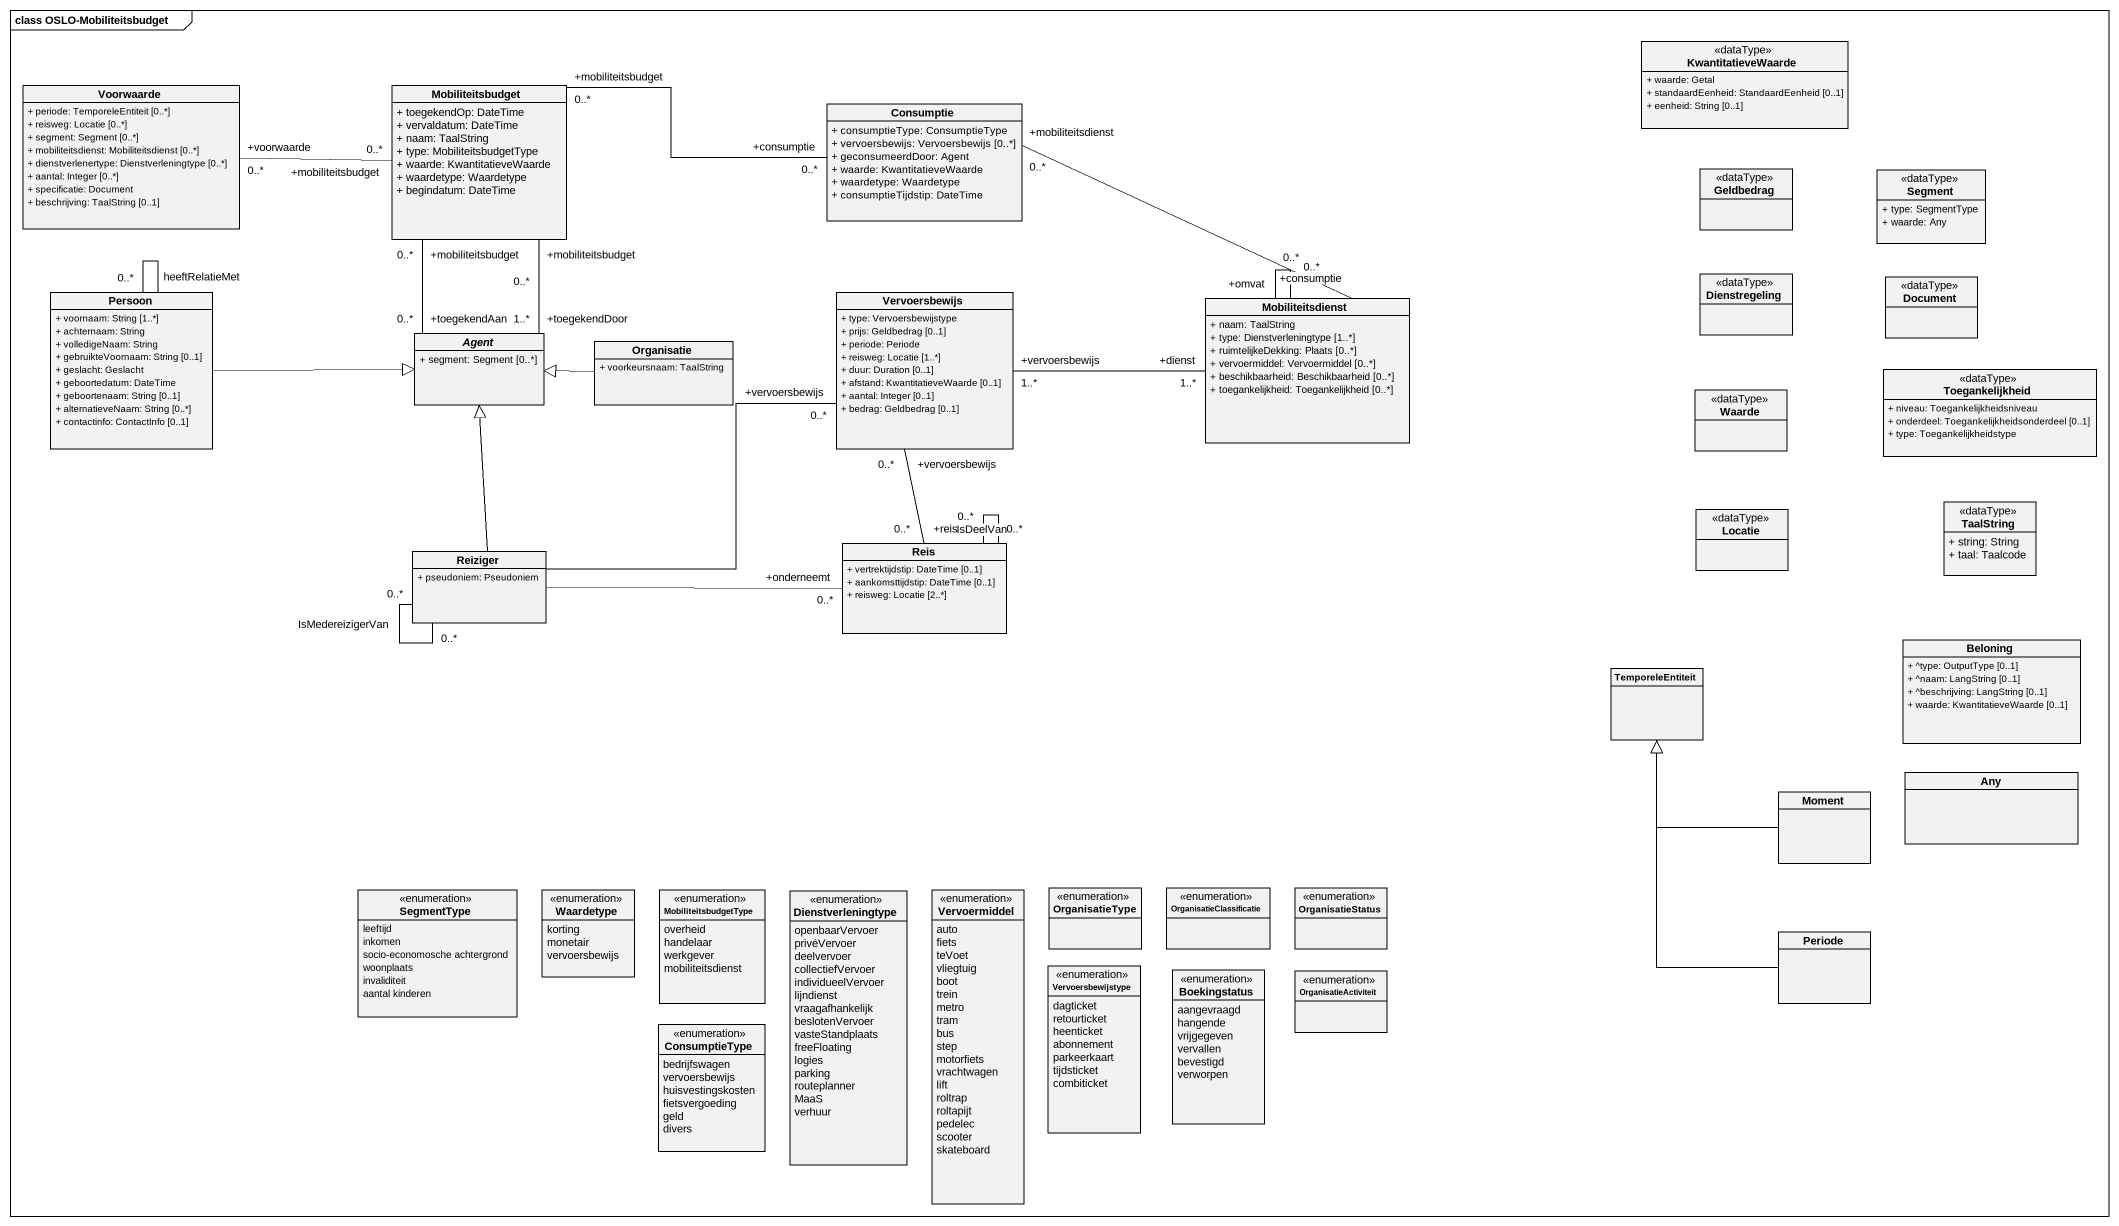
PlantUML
@startuml
mainframe class OSLO-Mobiliteitsbudget
hide circle
hide empty members
skinparam classAttributeIconSize 0
class KwantitatieveWaarde <<dataType>> {
  + waarde: Getal
  + standaardEenheid: StandaardEenheid [0..1]
  + eenheid: String [0..1]
}
class Voorwaarde {
  + periode: TemporeleEntiteit [0..*]
  + reisweg: Locatie [0..*]
  + segment: Segment [0..*]
  + mobiliteitsdienst: Mobiliteitsdienst [0..*]
  + dienstverlenertype: Dienstverleningtype [0..*]
  + aantal: Integer [0..*]
  + specificatie: Document
  + beschrijving: TaalString [0..1]
}
class Mobiliteitsbudget {
  + toegekendOp: DateTime
  + vervaldatum: DateTime
  + naam: TaalString
  + type: MobiliteitsbudgetType
  + waarde: KwantitatieveWaarde
  + waardetype: Waardetype
  + begindatum: DateTime
}
class Consumptie {
  + consumptieType: ConsumptieType
  + vervoersbewijs: Vervoersbewijs [0..*]
  + geconsumeerdDoor: Agent
  + waarde: KwantitatieveWaarde
  + waardetype: Waardetype
  + consumptieTijdstip: DateTime
}
class Geldbedrag <<dataType>>
class Segment <<dataType>> {
  + type: SegmentType
  + waarde: Any
}
class Dienstregeling <<dataType>>
class Document <<dataType>>
class Persoon {
  + voornaam: String [1..*]
  + achternaam: String
  + volledigeNaam: String
  + gebruikteVoornaam: String [0..1]
  + geslacht: Geslacht
  + geboortedatum: DateTime
  + geboortenaam: String [0..1]
  + alternatieveNaam: String [0..*]
  + contactinfo: ContactInfo [0..1]
}
class Vervoersbewijs {
  + type: Vervoersbewijstype
  + prijs: Geldbedrag [0..1]
  + periode: Periode
  + reisweg: Locatie [1..*]
  + duur: Duration [0..1]
  + afstand: KwantitatieveWaarde [0..1]
  + aantal: Integer [0..1]
  + bedrag: Geldbedrag [0..1]
}
class Mobiliteitsdienst {
  + naam: TaalString
  + type: Dienstverleningtype [1..*]
  + ruimtelijkeDekking: Plaats [0..*]
  + vervoermiddel: Vervoermiddel [0..*]
  + beschikbaarheid: Beschikbaarheid [0..*]
  + toegankelijkheid: Toegankelijkheid [0..*]
}
abstract class "Agent" as Agent_ {
  + segment: Segment [0..*]
}
class Organisatie {
  + voorkeursnaam: TaalString
}
class Toegankelijkheid <<dataType>> {
  + niveau: Toegankelijkheidsniveau
  + onderdeel: Toegankelijkheidsonderdeel [0..1]
  + type: Toegankelijkheidstype
}
class Waarde <<dataType>>
class Locatie <<dataType>>
class TaalString <<dataType>> {
  + string: String
  + taal: Taalcode
}
class Reiziger {
  + pseudoniem: Pseudoniem
}
class Reis {
  + vertrektijdstip: DateTime [0..1]
  + aankomsttijdstip: DateTime [0..1]
  + reisweg: Locatie [2..*]
}
class Beloning {
  + ^type: OutputType [0..1]
  + ^naam: LangString [0..1]
  + ^beschrijving: LangString [0..1]
  + waarde: KwantitatieveWaarde [0..1]
}
class TemporeleEntiteit
class Any
class Moment
enum SegmentType {
  leeftijd
  inkomen
  socio-economosche achtergrond
  woonplaats
  invaliditeit
  aantal kinderen
}
enum Waardetype {
  korting
  monetair
  vervoersbewijs
}
enum MobiliteitsbudgetType {
  overheid
  handelaar
  werkgever
  mobiliteitsdienst
}
enum Dienstverleningtype {
  openbaarVervoer
  privéVervoer
  deelvervoer
  collectiefVervoer
  individueelVervoer
  lijndienst
  vraagafhankelijk
  beslotenVervoer
  vasteStandplaats
  freeFloating
  logies
  parking
  routeplanner
  MaaS
  verhuur
}
enum Vervoermiddel {
  auto
  fiets
  teVoet
  vliegtuig
  boot
  trein
  metro
  tram
  bus
  step
  motorfiets
  vrachtwagen
  lift
  roltrap
  roltapijt
  pedelec
  scooter
  skateboard
}
enum OrganisatieType
enum OrganisatieClassificatie
enum OrganisatieStatus
enum Vervoersbewijstype {
  dagticket
  retourticket
  heenticket
  abonnement
  parkeerkaart
  tijdsticket
  combiticket
}
enum Boekingstatus {
  aangevraagd
  hangende
  vrijgegeven
  vervallen
  bevestigd
  verworpen
}
enum OrganisatieActiviteit
class Periode
enum ConsumptieType {
  bedrijfswagen
  vervoersbewijs
  huisvestingskosten
  fietsvergoeding
  geld
  divers
}
Voorwaarde "+voorwaarde\n0..*" -right- "+mobiliteitsbudget\n0..*" Mobiliteitsbudget
Mobiliteitsbudget "+mobiliteitsbudget\n0..*" -right- "+consumptie\n0..*" Consumptie
Mobiliteitsbudget "+mobiliteitsbudget\n0..*" -- "+toegekendDoor\n1..*" Agent_
Consumptie "+mobiliteitsdienst\n0..*" -right- "+consumptie\n0..*" Mobiliteitsdienst
Persoon -- "0..*" Persoon : heeftRelatieMet
Persoon -right-|> Agent_
Vervoersbewijs "+vervoersbewijs\n1..*" -right- "+dienst\n1..*" Mobiliteitsdienst
Mobiliteitsdienst -- "+omvat\n0..*" Mobiliteitsdienst
Agent_ "+toegekendAan\n0..*" -up- "+mobiliteitsbudget\n0..*" Mobiliteitsbudget
Organisatie -left-|> Agent_
Reiziger -right- "+vervoersbewijs\n0..*" Vervoersbewijs
Reiziger -up-|> Agent_
Reiziger "0..*" -- "0..*" Reiziger : IsMedereizigerVan
Reiziger -right- "+onderneemt\n0..*" Reis
Reis "+reis\n0..*" -up- "+vervoersbewijs\n0..*" Vervoersbewijs
Reis "0..*" -- "0..*" Reis : IsDeelVan
Moment -up-|> TemporeleEntiteit
Periode -up-|> TemporeleEntiteit
@enduml
